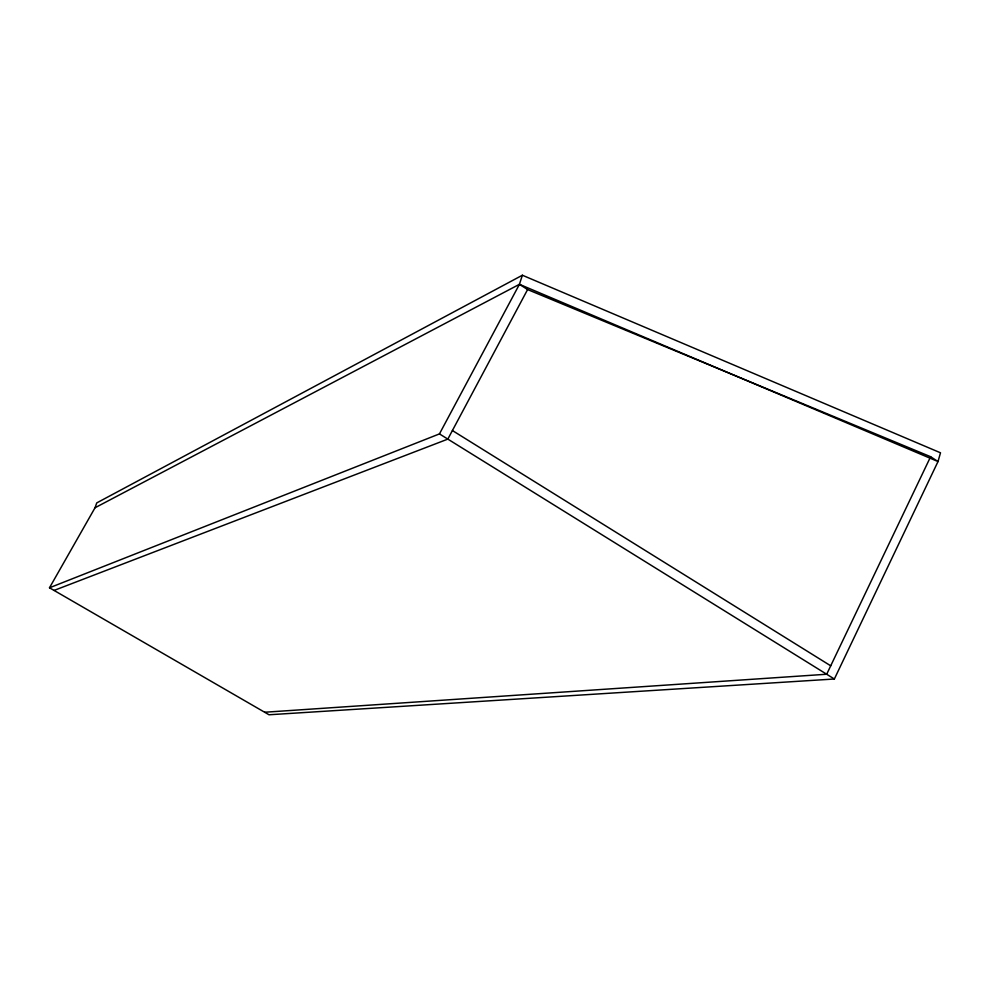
<?xml version="1.0" encoding="UTF-8"?>
<svg xmlns="http://www.w3.org/2000/svg" width="990" height="990" viewBox="0 0 990 990"><rect width="100%" height="100%" fill="white"/><g stroke="black" fill="none" stroke-linecap="round" stroke-linejoin="round"><path stroke-width="1.49" d="M49.5 587.788L439.449 433.905L519.428 284.316L522.374 275.232L940.5 452.801L938.013 461.55L834.36 679.004L269.02 714.768L49.5 587.788L95.028 507.759L96.76 502.895L522.374 275.232M95.028 507.759L519.428 284.316L527.596 289.563L930.612 456.712L826.687 674.24L264.664 712.243M527.596 289.563L447.827 439.114L54.066 590.436M519.428 284.316L938.013 461.55L930.612 456.712M439.449 433.905L834.36 679.004M452.405 430.539L830.721 665.812"/></g></svg>
